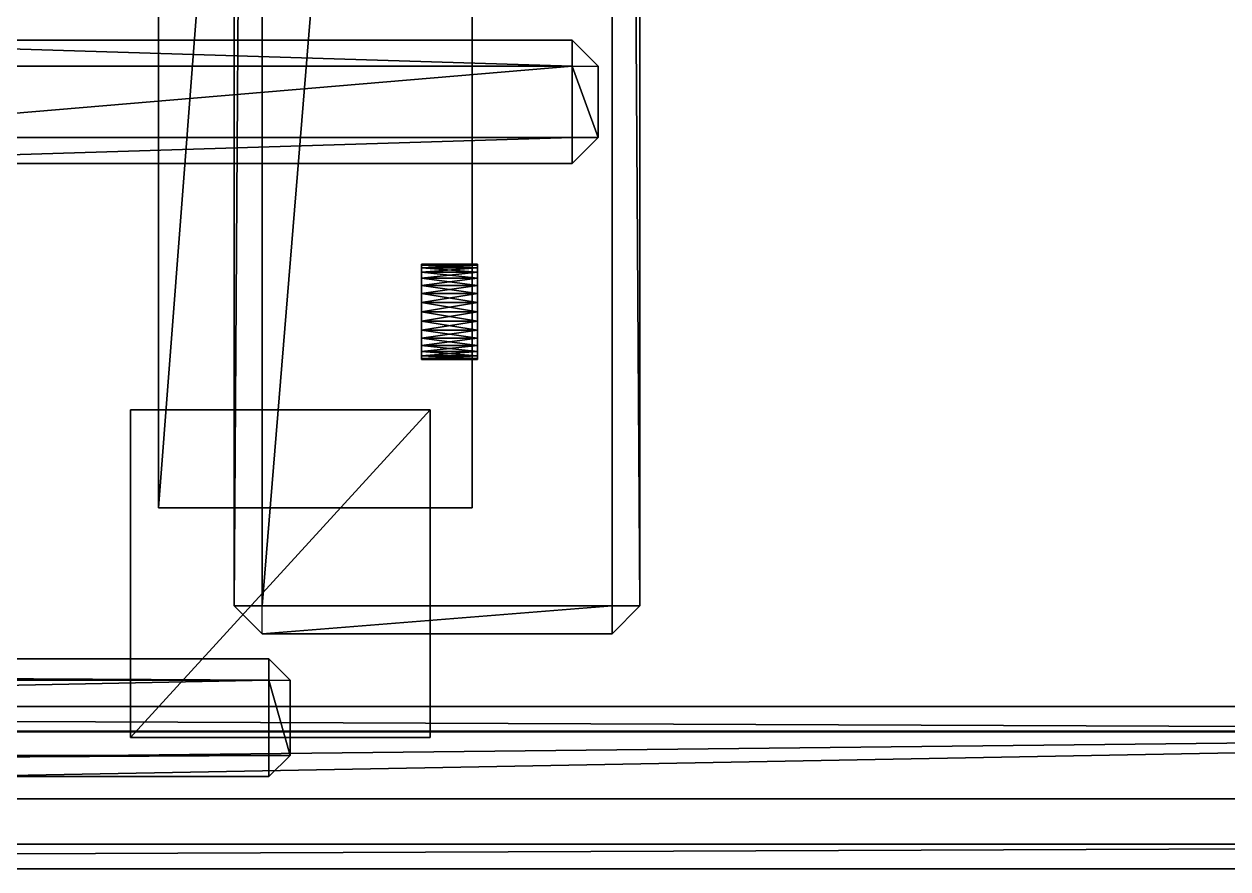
# Model space of a CAD drawing. Header units: millimetres. Extents: x -18 to 4450, y -985 to 970.
# Drawn here: x 3590 to 4020, y -859 to -557.2 of the extents above; entities that cross this region are included whole.
import ezdxf

# ---------------------------------------------------------------- set-up
doc = ezdxf.new("R2010")
doc.units = ezdxf.units.MM
for name, color, linetype in [('body__left_rear_tub_top_flange', 50, 'CONTINUOUS'), ('body__rear_bumper_face_bolt_1', 9, 'CONTINUOUS'), ('chassis__left_rear_bumper_stay_outer_plate', 251, 'CONTINUOUS'), ('chassis__left_rear_bumper_swept_return', 250, 'CONTINUOUS'), ('chassis__rear_bumper', 250, 'CONTINUOUS'), ('chassis__rear_bumper_swept_main_face', 250, 'CONTINUOUS'), ('hard_top__left_hardtop_to_tub_join_shadow', 250, 'CONTINUOUS'), ('hard_top__roof_left_gutter', 7, 'CONTINUOUS')]:
    doc.layers.add(name, color=color, linetype=linetype)

msp = doc.modelspace()

# ---------------------------------------------------------------- linework, layer by layer
at = {"layer": 'body__left_rear_tub_top_flange'}
for points in [[(2332.560062, -783.999979, 1242.560029), (2332.560062, -783.999979, 1263.440013), (3677.439928, -783.999979, 1263.440013)], [(2332.560062, -783.999979, 1242.560029), (3677.439928, -783.999979, 1263.440013), (3677.439928, -783.999979, 1242.560029)], [(2332.560062, -783.999979, 1242.560029), (2332.560062, -791.559994, 1235.000014), (3677.439928, -791.559994, 1235.000014)], [(2332.560062, -783.999979, 1242.560029), (3677.439928, -791.559994, 1235.000014), (3677.439928, -783.999979, 1242.560029)], [(2332.560062, -783.999979, 1263.440013), (2332.560062, -791.559994, 1271.000028), (3677.439928, -791.559994, 1271.000028)], [(2332.560062, -783.999979, 1263.440013), (3677.439928, -791.559994, 1271.000028), (3677.439928, -783.999979, 1263.440013)], [(3684.999943, -791.559994, 1242.560029), (3677.439928, -783.999979, 1242.560029), (3677.439928, -783.999979, 1263.440013)], [(3684.999943, -791.559994, 1242.560029), (3677.439928, -783.999979, 1263.440013), (3684.999943, -791.559994, 1263.440013)], [(3684.999943, -791.559994, 1242.560029), (3677.439928, -783.999979, 1242.560029), (3677.439928, -791.559994, 1235.000014)], [(3684.999943, -791.559994, 1263.440013), (3677.439928, -783.999979, 1263.440013), (3677.439928, -791.559994, 1271.000028)], [(2332.560062, -818.44002, 1271.000028), (3677.439928, -818.44002, 1271.000028), (3677.439928, -791.559994, 1271.000028)], [(2332.560062, -818.44002, 1271.000028), (3677.439928, -791.559994, 1271.000028), (2332.560062, -791.559994, 1271.000028)], [(2332.560062, -818.44002, 1235.000014), (2332.560062, -791.559994, 1235.000014), (3677.439928, -791.559994, 1235.000014)], [(2332.560062, -818.44002, 1235.000014), (3677.439928, -791.559994, 1235.000014), (3677.439928, -818.44002, 1235.000014)], [(3684.999943, -818.44002, 1242.560029), (3677.439928, -818.44002, 1235.000014), (3677.439928, -791.559994, 1235.000014)], [(3684.999943, -818.44002, 1242.560029), (3677.439928, -791.559994, 1235.000014), (3684.999943, -791.559994, 1242.560029)], [(3684.999943, -818.44002, 1263.440013), (3677.439928, -818.44002, 1271.000028), (3677.439928, -791.559994, 1271.000028)], [(3684.999943, -818.44002, 1263.440013), (3677.439928, -791.559994, 1271.000028), (3684.999943, -791.559994, 1263.440013)], [(3684.999943, -818.44002, 1242.560029), (3684.999943, -791.559994, 1242.560029), (3684.999943, -791.559994, 1263.440013)], [(3684.999943, -818.44002, 1242.560029), (3684.999943, -791.559994, 1263.440013), (3684.999943, -818.44002, 1263.440013)], [(2332.560062, -825.999975, 1242.560029), (2332.560062, -818.44002, 1235.000014), (3677.439928, -818.44002, 1235.000014)], [(2332.560062, -825.999975, 1242.560029), (3677.439928, -818.44002, 1235.000014), (3677.439928, -825.999975, 1242.560029)], [(2332.560062, -825.999975, 1263.440013), (2332.560062, -818.44002, 1271.000028), (3677.439928, -818.44002, 1271.000028)], [(2332.560062, -825.999975, 1263.440013), (3677.439928, -818.44002, 1271.000028), (3677.439928, -825.999975, 1263.440013)], [(3684.999943, -818.44002, 1242.560029), (3677.439928, -825.999975, 1242.560029), (3677.439928, -825.999975, 1263.440013)], [(3684.999943, -818.44002, 1242.560029), (3677.439928, -825.999975, 1263.440013), (3684.999943, -818.44002, 1263.440013)], [(3684.999943, -818.44002, 1242.560029), (3677.439928, -825.999975, 1242.560029), (3677.439928, -818.44002, 1235.000014)], [(3684.999943, -818.44002, 1263.440013), (3677.439928, -825.999975, 1263.440013), (3677.439928, -818.44002, 1271.000028)], [(2332.560062, -825.999975, 1242.560029), (3677.439928, -825.999975, 1242.560029), (3677.439928, -825.999975, 1263.440013)], [(2332.560062, -825.999975, 1242.560029), (3677.439928, -825.999975, 1263.440013), (2332.560062, -825.999975, 1263.440013)]]:
    msp.add_3dface(points, dxfattribs=at)
at = {"layer": 'body__rear_bumper_face_bolt_1'}
for points in [[(3732.000113, -643.000007, 558.000028), (3752.000093, -643.000007, 558.000028), (3752.000093, -643.32664, 561.31655)], [(3732.000113, -643.000007, 558.000028), (3752.000093, -643.32664, 561.31655), (3732.000113, -643.32664, 561.31655)], [(3732.000113, -660.000026, 558.000028), (3732.000113, -643.32664, 561.31655), (3732.000113, -643.000007, 558.000028)], [(3732.000113, -643.32664, 554.683447), (3752.000093, -643.32664, 554.683447), (3752.000093, -643.000007, 558.000028)], [(3732.000113, -643.32664, 554.683447), (3752.000093, -643.000007, 558.000028), (3732.000113, -643.000007, 558.000028)], [(3732.000113, -660.000026, 558.000028), (3732.000113, -643.000007, 558.000028), (3732.000113, -643.32664, 554.683447)], [(3732.000113, -643.32664, 561.31655), (3752.000093, -643.32664, 561.31655), (3752.000093, -644.294024, 564.505637)], [(3732.000113, -643.32664, 561.31655), (3752.000093, -644.294024, 564.505637), (3732.000113, -644.294024, 564.505637)], [(3732.000113, -660.000026, 558.000028), (3732.000113, -644.294024, 564.505637), (3732.000113, -643.32664, 561.31655)], [(3732.000113, -644.294024, 551.49436), (3752.000093, -644.294024, 551.49436), (3752.000093, -643.32664, 554.683447)], [(3732.000113, -644.294024, 551.49436), (3752.000093, -643.32664, 554.683447), (3732.000113, -643.32664, 554.683447)], [(3732.000113, -660.000026, 558.000028), (3732.000113, -643.32664, 554.683447), (3732.000113, -644.294024, 551.49436)], [(3732.000113, -644.294024, 564.505637), (3752.000093, -644.294024, 564.505637), (3752.000093, -645.865023, 567.444682)], [(3732.000113, -644.294024, 564.505637), (3752.000093, -645.865023, 567.444682), (3732.000113, -645.865023, 567.444682)], [(3732.000113, -660.000026, 558.000028), (3732.000113, -645.865023, 567.444682), (3732.000113, -644.294024, 564.505637)], [(3732.000113, -645.865023, 548.555315), (3752.000093, -645.865023, 548.555315), (3752.000093, -644.294024, 551.49436)], [(3732.000113, -645.865023, 548.555315), (3752.000093, -644.294024, 551.49436), (3732.000113, -644.294024, 551.49436)], [(3732.000113, -660.000026, 558.000028), (3732.000113, -644.294024, 551.49436), (3732.000113, -645.865023, 548.555315)], [(3752.000093, -660.000026, 558.000028), (3752.000093, -643.000007, 558.000028), (3752.000093, -643.32664, 561.31655)], [(3752.000093, -660.000026, 558.000028), (3752.000093, -643.32664, 554.683447), (3752.000093, -643.000007, 558.000028)], [(3752.000093, -660.000026, 558.000028), (3752.000093, -643.32664, 561.31655), (3752.000093, -644.294024, 564.505637)], [(3752.000093, -660.000026, 558.000028), (3752.000093, -644.294024, 551.49436), (3752.000093, -643.32664, 554.683447)], [(3752.000093, -660.000026, 558.000028), (3752.000093, -644.294024, 564.505637), (3752.000093, -645.865023, 567.444682)], [(3752.000093, -660.000026, 558.000028), (3752.000093, -645.865023, 548.555315), (3752.000093, -644.294024, 551.49436)], [(3732.000113, -645.865023, 567.444682), (3752.000093, -645.865023, 567.444682), (3752.000093, -647.9792, 570.020795)], [(3732.000113, -645.865023, 567.444682), (3752.000093, -647.9792, 570.020795), (3732.000113, -647.9792, 570.020795)], [(3732.000113, -660.000026, 558.000028), (3732.000113, -647.9792, 570.020795), (3732.000113, -645.865023, 567.444682)], [(3732.000113, -647.9792, 545.979202), (3752.000093, -647.9792, 545.979202), (3752.000093, -645.865023, 548.555315)], [(3732.000113, -647.9792, 545.979202), (3752.000093, -645.865023, 548.555315), (3732.000113, -645.865023, 548.555315)], [(3732.000113, -660.000026, 558.000028), (3732.000113, -645.865023, 548.555315), (3732.000113, -647.9792, 545.979202)], [(3732.000113, -647.9792, 570.020795), (3752.000093, -647.9792, 570.020795), (3752.000093, -650.555313, 572.134972)], [(3732.000113, -647.9792, 570.020795), (3752.000093, -650.555313, 572.134972), (3732.000113, -650.555313, 572.134972)], [(3732.000113, -660.000026, 558.000028), (3732.000113, -650.555313, 572.134972), (3732.000113, -647.9792, 570.020795)], [(3732.000113, -650.555313, 543.865025), (3752.000093, -650.555313, 543.865025), (3752.000093, -647.9792, 545.979202)], [(3732.000113, -650.555313, 543.865025), (3752.000093, -647.9792, 545.979202), (3732.000113, -647.9792, 545.979202)], [(3732.000113, -660.000026, 558.000028), (3732.000113, -647.9792, 545.979202), (3732.000113, -650.555313, 543.865025)], [(3752.000093, -660.000026, 558.000028), (3752.000093, -645.865023, 567.444682), (3752.000093, -647.9792, 570.020795)], [(3752.000093, -660.000026, 558.000028), (3752.000093, -647.9792, 545.979202), (3752.000093, -645.865023, 548.555315)], [(3752.000093, -660.000026, 558.000028), (3752.000093, -647.9792, 570.020795), (3752.000093, -650.555313, 572.134972)], [(3752.000093, -660.000026, 558.000028), (3752.000093, -650.555313, 543.865025), (3752.000093, -647.9792, 545.979202)], [(3732.000113, -650.555313, 572.134972), (3752.000093, -650.555313, 572.134972), (3752.000093, -653.494358, 573.705971)], [(3732.000113, -650.555313, 572.134972), (3752.000093, -653.494358, 573.705971), (3732.000113, -653.494358, 573.705971)], [(3732.000113, -660.000026, 558.000028), (3732.000113, -653.494358, 573.705971), (3732.000113, -650.555313, 572.134972)], [(3732.000113, -653.494358, 542.294025), (3752.000093, -653.494358, 542.294025), (3752.000093, -650.555313, 543.865025)], [(3732.000113, -653.494358, 542.294025), (3752.000093, -650.555313, 543.865025), (3732.000113, -650.555313, 543.865025)], [(3732.000113, -660.000026, 558.000028), (3732.000113, -650.555313, 543.865025), (3732.000113, -653.494358, 542.294025)], [(3732.000113, -653.494358, 573.705971), (3752.000093, -653.494358, 573.705971), (3752.000093, -656.683445, 574.673355)], [(3732.000113, -653.494358, 573.705971), (3752.000093, -656.683445, 574.673355), (3732.000113, -656.683445, 574.673355)], [(3732.000113, -660.000026, 558.000028), (3732.000113, -656.683445, 574.673355), (3732.000113, -653.494358, 573.705971)], [(3732.000113, -656.683445, 541.326642), (3752.000093, -656.683445, 541.326642), (3752.000093, -653.494358, 542.294025)], [(3732.000113, -656.683445, 541.326642), (3752.000093, -653.494358, 542.294025), (3732.000113, -653.494358, 542.294025)], [(3732.000113, -660.000026, 558.000028), (3732.000113, -653.494358, 542.294025), (3732.000113, -656.683445, 541.326642)], [(3752.000093, -660.000026, 558.000028), (3752.000093, -650.555313, 572.134972), (3752.000093, -653.494358, 573.705971)], [(3752.000093, -660.000026, 558.000028), (3752.000093, -653.494358, 542.294025), (3752.000093, -650.555313, 543.865025)], [(3752.000093, -660.000026, 558.000028), (3752.000093, -653.494358, 573.705971), (3752.000093, -656.683445, 574.673355)], [(3752.000093, -660.000026, 558.000028), (3752.000093, -656.683445, 541.326642), (3752.000093, -653.494358, 542.294025)], [(3732.000113, -656.683445, 574.673355), (3752.000093, -656.683445, 574.673355), (3752.000093, -660.000026, 574.999988)], [(3732.000113, -656.683445, 574.673355), (3752.000093, -660.000026, 574.999988), (3732.000113, -660.000026, 574.999988)], [(3732.000113, -660.000026, 558.000028), (3732.000113, -660.000026, 574.999988), (3732.000113, -656.683445, 574.673355)], [(3732.000113, -660.000026, 541.000009), (3752.000093, -660.000026, 541.000009), (3752.000093, -656.683445, 541.326642)], [(3732.000113, -660.000026, 541.000009), (3752.000093, -656.683445, 541.326642), (3732.000113, -656.683445, 541.326642)], [(3732.000113, -660.000026, 558.000028), (3732.000113, -656.683445, 541.326642), (3732.000113, -660.000026, 541.000009)], [(3752.000093, -660.000026, 558.000028), (3752.000093, -656.683445, 574.673355), (3752.000093, -660.000026, 574.999988)], [(3752.000093, -660.000026, 558.000028), (3752.000093, -660.000026, 541.000009), (3752.000093, -656.683445, 541.326642)], [(3732.000113, -660.000026, 574.999988), (3752.000093, -660.000026, 574.999988), (3752.000093, -663.316548, 574.673355)], [(3732.000113, -660.000026, 574.999988), (3752.000093, -663.316548, 574.673355), (3732.000113, -663.316548, 574.673355)], [(3732.000113, -660.000026, 558.000028), (3732.000113, -663.316548, 574.673355), (3732.000113, -660.000026, 574.999988)], [(3732.000113, -660.000026, 558.000028), (3732.000113, -666.505635, 573.705971), (3732.000113, -663.316548, 574.673355)], [(3732.000113, -660.000026, 558.000028), (3732.000113, -669.44468, 572.134972), (3732.000113, -666.505635, 573.705971)], [(3732.000113, -660.000026, 558.000028), (3732.000113, -672.020793, 570.020795), (3732.000113, -669.44468, 572.134972)], [(3732.000113, -660.000026, 558.000028), (3732.000113, -674.13497, 567.444682), (3732.000113, -672.020793, 570.020795)], [(3732.000113, -660.000026, 558.000028), (3732.000113, -675.705969, 564.505637), (3732.000113, -674.13497, 567.444682)], [(3732.000113, -660.000026, 558.000028), (3732.000113, -676.673353, 561.31655), (3732.000113, -675.705969, 564.505637)], [(3732.000113, -660.000026, 558.000028), (3732.000113, -676.999986, 558.000028), (3732.000113, -676.673353, 561.31655)], [(3732.000113, -660.000026, 558.000028), (3732.000113, -676.673353, 554.683447), (3732.000113, -676.999986, 558.000028)], [(3732.000113, -660.000026, 558.000028), (3732.000113, -675.705969, 551.49436), (3732.000113, -676.673353, 554.683447)], [(3732.000113, -660.000026, 558.000028), (3732.000113, -674.13497, 548.555315), (3732.000113, -675.705969, 551.49436)], [(3732.000113, -660.000026, 558.000028), (3732.000113, -672.020793, 545.979202), (3732.000113, -674.13497, 548.555315)], [(3732.000113, -660.000026, 558.000028), (3732.000113, -669.44468, 543.865025), (3732.000113, -672.020793, 545.979202)], [(3732.000113, -660.000026, 558.000028), (3732.000113, -666.505635, 542.294025), (3732.000113, -669.44468, 543.865025)], [(3732.000113, -660.000026, 558.000028), (3732.000113, -663.316548, 541.326642), (3732.000113, -666.505635, 542.294025)], [(3732.000113, -663.316548, 541.326642), (3752.000093, -663.316548, 541.326642), (3752.000093, -660.000026, 541.000009)], [(3732.000113, -663.316548, 541.326642), (3752.000093, -660.000026, 541.000009), (3732.000113, -660.000026, 541.000009)], [(3732.000113, -660.000026, 558.000028), (3732.000113, -660.000026, 541.000009), (3732.000113, -663.316548, 541.326642)], [(3752.000093, -660.000026, 558.000028), (3752.000093, -660.000026, 574.999988), (3752.000093, -663.316548, 574.673355)], [(3752.000093, -660.000026, 558.000028), (3752.000093, -663.316548, 574.673355), (3752.000093, -666.505635, 573.705971)], [(3752.000093, -660.000026, 558.000028), (3752.000093, -666.505635, 573.705971), (3752.000093, -669.44468, 572.134972)], [(3752.000093, -660.000026, 558.000028), (3752.000093, -669.44468, 572.134972), (3752.000093, -672.020793, 570.020795)], [(3752.000093, -660.000026, 558.000028), (3752.000093, -672.020793, 570.020795), (3752.000093, -674.13497, 567.444682)], [(3752.000093, -660.000026, 558.000028), (3752.000093, -674.13497, 567.444682), (3752.000093, -675.705969, 564.505637)], [(3752.000093, -660.000026, 558.000028), (3752.000093, -675.705969, 564.505637), (3752.000093, -676.673353, 561.31655)], [(3752.000093, -660.000026, 558.000028), (3752.000093, -676.673353, 561.31655), (3752.000093, -676.999986, 558.000028)], [(3752.000093, -660.000026, 558.000028), (3752.000093, -676.999986, 558.000028), (3752.000093, -676.673353, 554.683447)], [(3752.000093, -660.000026, 558.000028), (3752.000093, -676.673353, 554.683447), (3752.000093, -675.705969, 551.49436)], [(3752.000093, -660.000026, 558.000028), (3752.000093, -675.705969, 551.49436), (3752.000093, -674.13497, 548.555315)], [(3752.000093, -660.000026, 558.000028), (3752.000093, -674.13497, 548.555315), (3752.000093, -672.020793, 545.979202)], [(3752.000093, -660.000026, 558.000028), (3752.000093, -672.020793, 545.979202), (3752.000093, -669.44468, 543.865025)], [(3752.000093, -660.000026, 558.000028), (3752.000093, -669.44468, 543.865025), (3752.000093, -666.505635, 542.294025)], [(3752.000093, -660.000026, 558.000028), (3752.000093, -666.505635, 542.294025), (3752.000093, -663.316548, 541.326642)], [(3752.000093, -660.000026, 558.000028), (3752.000093, -663.316548, 541.326642), (3752.000093, -660.000026, 541.000009)], [(3732.000113, -663.316548, 574.673355), (3752.000093, -663.316548, 574.673355), (3752.000093, -666.505635, 573.705971)], [(3732.000113, -663.316548, 574.673355), (3752.000093, -666.505635, 573.705971), (3732.000113, -666.505635, 573.705971)], [(3732.000113, -666.505635, 542.294025), (3752.000093, -666.505635, 542.294025), (3752.000093, -663.316548, 541.326642)], [(3732.000113, -666.505635, 542.294025), (3752.000093, -663.316548, 541.326642), (3732.000113, -663.316548, 541.326642)], [(3732.000113, -666.505635, 573.705971), (3752.000093, -666.505635, 573.705971), (3752.000093, -669.44468, 572.134972)], [(3732.000113, -666.505635, 573.705971), (3752.000093, -669.44468, 572.134972), (3732.000113, -669.44468, 572.134972)], [(3732.000113, -669.44468, 543.865025), (3752.000093, -669.44468, 543.865025), (3752.000093, -666.505635, 542.294025)], [(3732.000113, -669.44468, 543.865025), (3752.000093, -666.505635, 542.294025), (3732.000113, -666.505635, 542.294025)], [(3732.000113, -669.44468, 572.134972), (3752.000093, -669.44468, 572.134972), (3752.000093, -672.020793, 570.020795)], [(3732.000113, -669.44468, 572.134972), (3752.000093, -672.020793, 570.020795), (3732.000113, -672.020793, 570.020795)], [(3732.000113, -672.020793, 545.979202), (3752.000093, -672.020793, 545.979202), (3752.000093, -669.44468, 543.865025)], [(3732.000113, -672.020793, 545.979202), (3752.000093, -669.44468, 543.865025), (3732.000113, -669.44468, 543.865025)], [(3732.000113, -672.020793, 570.020795), (3752.000093, -672.020793, 570.020795), (3752.000093, -674.13497, 567.444682)], [(3732.000113, -672.020793, 570.020795), (3752.000093, -674.13497, 567.444682), (3732.000113, -674.13497, 567.444682)], [(3732.000113, -674.13497, 548.555315), (3752.000093, -674.13497, 548.555315), (3752.000093, -672.020793, 545.979202)], [(3732.000113, -674.13497, 548.555315), (3752.000093, -672.020793, 545.979202), (3732.000113, -672.020793, 545.979202)], [(3732.000113, -674.13497, 567.444682), (3752.000093, -674.13497, 567.444682), (3752.000093, -675.705969, 564.505637)], [(3732.000113, -674.13497, 567.444682), (3752.000093, -675.705969, 564.505637), (3732.000113, -675.705969, 564.505637)], [(3732.000113, -675.705969, 551.49436), (3752.000093, -675.705969, 551.49436), (3752.000093, -674.13497, 548.555315)], [(3732.000113, -675.705969, 551.49436), (3752.000093, -674.13497, 548.555315), (3732.000113, -674.13497, 548.555315)], [(3732.000113, -675.705969, 564.505637), (3752.000093, -675.705969, 564.505637), (3752.000093, -676.673353, 561.31655)], [(3732.000113, -675.705969, 564.505637), (3752.000093, -676.673353, 561.31655), (3732.000113, -676.673353, 561.31655)], [(3732.000113, -676.673353, 554.683447), (3752.000093, -676.673353, 554.683447), (3752.000093, -675.705969, 551.49436)], [(3732.000113, -676.673353, 554.683447), (3752.000093, -675.705969, 551.49436), (3732.000113, -675.705969, 551.49436)], [(3732.000113, -676.673353, 561.31655), (3752.000093, -676.673353, 561.31655), (3752.000093, -676.999986, 558.000028)], [(3732.000113, -676.673353, 561.31655), (3752.000093, -676.999986, 558.000028), (3732.000113, -676.999986, 558.000028)], [(3732.000113, -676.999986, 558.000028), (3752.000093, -676.999986, 558.000028), (3752.000093, -676.673353, 554.683447)], [(3732.000113, -676.999986, 558.000028), (3752.000093, -676.673353, 554.683447), (3732.000113, -676.673353, 554.683447)]]:
    msp.add_3dface(points, dxfattribs=at)
at = {"layer": 'chassis__left_rear_bumper_stay_outer_plate'}
for points in [[(3484.240055, -563.000023, 514.240026), (3484.240055, -563.000023, 583.760023), (3785.759926, -563.000023, 583.760023)], [(3484.240055, -563.000023, 514.240026), (3785.759926, -563.000023, 583.760023), (3785.759926, -563.000023, 514.240026)], [(3484.240055, -563.000023, 514.240026), (3484.240055, -572.239995, 504.999995), (3785.759926, -572.239995, 504.999995)], [(3484.240055, -563.000023, 514.240026), (3785.759926, -572.239995, 504.999995), (3785.759926, -563.000023, 514.240026)], [(3484.240055, -563.000023, 583.760023), (3484.240055, -572.239995, 592.999995), (3785.759926, -572.239995, 592.999995)], [(3484.240055, -563.000023, 583.760023), (3785.759926, -572.239995, 592.999995), (3785.759926, -563.000023, 583.760023)], [(3795.000076, -572.239995, 514.240026), (3785.759926, -563.000023, 514.240026), (3785.759926, -563.000023, 583.760023)], [(3795.000076, -572.239995, 514.240026), (3785.759926, -563.000023, 583.760023), (3795.000076, -572.239995, 583.760023)], [(3795.000076, -572.239995, 514.240026), (3785.759926, -563.000023, 514.240026), (3785.759926, -572.239995, 504.999995)], [(3795.000076, -572.239995, 583.760023), (3785.759926, -563.000023, 583.760023), (3785.759926, -572.239995, 592.999995)], [(3484.240055, -597.760022, 592.999995), (3785.759926, -597.760022, 592.999995), (3785.759926, -572.239995, 592.999995)], [(3484.240055, -597.760022, 592.999995), (3785.759926, -572.239995, 592.999995), (3484.240055, -572.239995, 592.999995)], [(3484.240055, -597.760022, 504.999995), (3484.240055, -572.239995, 504.999995), (3785.759926, -572.239995, 504.999995)], [(3484.240055, -597.760022, 504.999995), (3785.759926, -572.239995, 504.999995), (3785.759926, -597.760022, 504.999995)], [(3795.000076, -597.760022, 514.240026), (3785.759926, -597.760022, 504.999995), (3785.759926, -572.239995, 504.999995)], [(3795.000076, -597.760022, 514.240026), (3785.759926, -572.239995, 504.999995), (3795.000076, -572.239995, 514.240026)], [(3795.000076, -597.760022, 583.760023), (3785.759926, -597.760022, 592.999995), (3785.759926, -572.239995, 592.999995)], [(3795.000076, -597.760022, 583.760023), (3785.759926, -572.239995, 592.999995), (3795.000076, -572.239995, 583.760023)], [(3795.000076, -597.760022, 514.240026), (3795.000076, -572.239995, 514.240026), (3795.000076, -572.239995, 583.760023)], [(3795.000076, -597.760022, 514.240026), (3795.000076, -572.239995, 583.760023), (3795.000076, -597.760022, 583.760023)], [(3484.240055, -606.999993, 514.240026), (3484.240055, -597.760022, 504.999995), (3785.759926, -597.760022, 504.999995)], [(3484.240055, -606.999993, 514.240026), (3785.759926, -597.760022, 504.999995), (3785.759926, -606.999993, 514.240026)], [(3484.240055, -606.999993, 583.760023), (3484.240055, -597.760022, 592.999995), (3785.759926, -597.760022, 592.999995)], [(3484.240055, -606.999993, 583.760023), (3785.759926, -597.760022, 592.999995), (3785.759926, -606.999993, 583.760023)], [(3795.000076, -597.760022, 514.240026), (3785.759926, -606.999993, 514.240026), (3785.759926, -606.999993, 583.760023)], [(3795.000076, -597.760022, 514.240026), (3785.759926, -606.999993, 583.760023), (3795.000076, -597.760022, 583.760023)], [(3795.000076, -597.760022, 514.240026), (3785.759926, -606.999993, 514.240026), (3785.759926, -597.760022, 504.999995)], [(3795.000076, -597.760022, 583.760023), (3785.759926, -606.999993, 583.760023), (3785.759926, -597.760022, 592.999995)], [(3484.240055, -606.999993, 514.240026), (3785.759926, -606.999993, 514.240026), (3785.759926, -606.999993, 583.760023)], [(3484.240055, -606.999993, 514.240026), (3785.759926, -606.999993, 583.760023), (3484.240055, -606.999993, 583.760023)]]:
    msp.add_3dface(points, dxfattribs=at)
at = {"layer": 'chassis__left_rear_bumper_swept_return'}
for points in [[(3628.000021, -811.999977, 501.999974), (3628.000021, -694.999993, 501.999974), (3734.999895, -694.999993, 540.000021)], [(3628.000021, -811.999977, 501.999974), (3734.999895, -694.999993, 540.000021), (3734.999895, -811.999977, 540.000021)], [(3628.000021, -811.999977, 603.999972), (3734.999895, -811.999977, 611.999989), (3734.999895, -694.999993, 611.999989)], [(3628.000021, -811.999977, 603.999972), (3734.999895, -694.999993, 611.999989), (3628.000021, -694.999993, 603.999972)], [(3628.000021, -811.999977, 501.999974), (3628.000021, -811.999977, 603.999972), (3628.000021, -694.999993, 603.999972)], [(3628.000021, -811.999977, 501.999974), (3628.000021, -694.999993, 603.999972), (3628.000021, -694.999993, 501.999974)], [(3628.000021, -694.999993, 501.999974), (3628.000021, -694.999993, 603.999972), (3734.999895, -694.999993, 611.999989)], [(3628.000021, -694.999993, 501.999974), (3734.999895, -694.999993, 611.999989), (3734.999895, -694.999993, 540.000021)], [(3734.999895, -694.999993, 540.000021), (3734.999895, -694.999993, 611.999989), (3734.999895, -811.999977, 611.999989)], [(3734.999895, -694.999993, 540.000021), (3734.999895, -811.999977, 611.999989), (3734.999895, -811.999977, 540.000021)], [(3734.999895, -811.999977, 540.000021), (3734.999895, -811.999977, 611.999989), (3628.000021, -811.999977, 603.999972)], [(3734.999895, -811.999977, 540.000021), (3628.000021, -811.999977, 603.999972), (3628.000021, -811.999977, 501.999974)]]:
    msp.add_3dface(points, dxfattribs=at)
at = {"layer": 'chassis__rear_bumper'}
for points in [[(3664.999962, -764.999986, 540.000021), (3664.999962, -764.999986, 629.999995), (3664.999962, 764.999986, 629.999995)], [(3664.999962, -764.999986, 540.000021), (3664.999962, 764.999986, 629.999995), (3664.999962, 764.999986, 540.000021)], [(3664.999962, -764.999986, 540.000021), (3674.999952, -764.999986, 529.999971), (3674.999952, 764.999986, 529.999971)], [(3664.999962, -764.999986, 540.000021), (3674.999952, 764.999986, 529.999971), (3664.999962, 764.999986, 540.000021)], [(3664.999962, -764.999986, 629.999995), (3674.999952, -764.999986, 639.999986), (3674.999952, 764.999986, 639.999986)], [(3664.999962, -764.999986, 629.999995), (3674.999952, 764.999986, 639.999986), (3664.999962, 764.999986, 629.999995)], [(3674.999952, -764.999986, 639.999986), (3799.999952, -764.999986, 639.999986), (3799.999952, 764.999986, 639.999986)], [(3674.999952, -764.999986, 639.999986), (3799.999952, 764.999986, 639.999986), (3674.999952, 764.999986, 639.999986)], [(3674.999952, -764.999986, 529.999971), (3674.999952, 764.999986, 529.999971), (3799.999952, 764.999986, 529.999971)], [(3674.999952, -764.999986, 529.999971), (3799.999952, 764.999986, 529.999971), (3799.999952, -764.999986, 529.999971)], [(3809.999943, -764.999986, 540.000021), (3799.999952, -764.999986, 529.999971), (3799.999952, 764.999986, 529.999971)], [(3809.999943, -764.999986, 540.000021), (3799.999952, 764.999986, 529.999971), (3809.999943, 764.999986, 540.000021)], [(3809.999943, -764.999986, 629.999995), (3799.999952, -764.999986, 639.999986), (3799.999952, 764.999986, 639.999986)], [(3809.999943, -764.999986, 629.999995), (3799.999952, 764.999986, 639.999986), (3809.999943, 764.999986, 629.999995)], [(3809.999943, -764.999986, 540.000021), (3809.999943, 764.999986, 540.000021), (3809.999943, 764.999986, 629.999995)], [(3809.999943, -764.999986, 540.000021), (3809.999943, 764.999986, 629.999995), (3809.999943, -764.999986, 629.999995)], [(3664.999962, -764.999986, 540.000021), (3674.999952, -774.999976, 540.000021), (3674.999952, -774.999976, 629.999995)], [(3664.999962, -764.999986, 540.000021), (3674.999952, -774.999976, 629.999995), (3664.999962, -764.999986, 629.999995)], [(3664.999962, -764.999986, 540.000021), (3674.999952, -774.999976, 540.000021), (3674.999952, -764.999986, 529.999971)], [(3664.999962, -764.999986, 629.999995), (3674.999952, -774.999976, 629.999995), (3674.999952, -764.999986, 639.999986)], [(3674.999952, -774.999976, 540.000021), (3674.999952, -764.999986, 529.999971), (3799.999952, -764.999986, 529.999971)], [(3674.999952, -774.999976, 540.000021), (3799.999952, -764.999986, 529.999971), (3799.999952, -774.999976, 540.000021)], [(3674.999952, -774.999976, 629.999995), (3674.999952, -764.999986, 639.999986), (3799.999952, -764.999986, 639.999986)], [(3674.999952, -774.999976, 629.999995), (3799.999952, -764.999986, 639.999986), (3799.999952, -774.999976, 629.999995)], [(3809.999943, -764.999986, 540.000021), (3799.999952, -774.999976, 540.000021), (3799.999952, -774.999976, 629.999995)], [(3809.999943, -764.999986, 540.000021), (3799.999952, -774.999976, 629.999995), (3809.999943, -764.999986, 629.999995)], [(3809.999943, -764.999986, 540.000021), (3799.999952, -774.999976, 540.000021), (3799.999952, -764.999986, 529.999971)], [(3809.999943, -764.999986, 629.999995), (3799.999952, -774.999976, 629.999995), (3799.999952, -764.999986, 639.999986)], [(3674.999952, -774.999976, 540.000021), (3799.999952, -774.999976, 540.000021), (3799.999952, -774.999976, 629.999995)], [(3674.999952, -774.999976, 540.000021), (3799.999952, -774.999976, 629.999995), (3674.999952, -774.999976, 629.999995)]]:
    msp.add_3dface(points, dxfattribs=at)
at = {"layer": 'chassis__rear_bumper_swept_main_face'}
for points in [[(3638.000011, -730.000019, 492.000014), (3638.000011, 730.000019, 492.000014), (3750, 730.000019, 519.999981)], [(3638.000011, -730.000019, 492.000014), (3750, 730.000019, 519.999981), (3750, -730.000019, 519.999981)], [(3638.000011, -730.000019, 603.999972), (3750, -730.000019, 611.999989), (3750, 730.000019, 611.999989)], [(3638.000011, -730.000019, 603.999972), (3750, 730.000019, 611.999989), (3638.000011, 730.000019, 603.999972)], [(3638.000011, -730.000019, 492.000014), (3638.000011, -730.000019, 603.999972), (3638.000011, 730.000019, 603.999972)], [(3638.000011, -730.000019, 492.000014), (3638.000011, 730.000019, 603.999972), (3638.000011, 730.000019, 492.000014)], [(3750, 730.000019, 519.999981), (3750, 730.000019, 611.999989), (3750, -730.000019, 611.999989)], [(3750, 730.000019, 519.999981), (3750, -730.000019, 611.999989), (3750, -730.000019, 519.999981)], [(3750, -730.000019, 519.999981), (3750, -730.000019, 611.999989), (3638.000011, -730.000019, 603.999972)], [(3750, -730.000019, 519.999981), (3638.000011, -730.000019, 603.999972), (3638.000011, -730.000019, 492.000014)]]:
    msp.add_3dface(points, dxfattribs=at)
at = {"layer": 'hard_top__left_hardtop_to_tub_join_shadow'}
for points in [[(2200.000048, -810.000002, 1261.999965), (2200.000048, -810.000002, 1296.000004), (4389.999866, -810.000002, 1296.000004)], [(2200.000048, -810.000002, 1261.999965), (4389.999866, -810.000002, 1296.000004), (4389.999866, -810.000002, 1261.999965)], [(2200.000048, -833.999991, 1296.000004), (4389.999866, -833.999991, 1296.000004), (4389.999866, -810.000002, 1296.000004)], [(2200.000048, -833.999991, 1296.000004), (4389.999866, -810.000002, 1296.000004), (2200.000048, -810.000002, 1296.000004)], [(2200.000048, -833.999991, 1261.999965), (2200.000048, -810.000002, 1261.999965), (4389.999866, -810.000002, 1261.999965)], [(2200.000048, -833.999991, 1261.999965), (4389.999866, -810.000002, 1261.999965), (4389.999866, -833.999991, 1261.999965)], [(2200.000048, -833.999991, 1261.999965), (4389.999866, -833.999991, 1261.999965), (4389.999866, -833.999991, 1296.000004)], [(2200.000048, -833.999991, 1261.999965), (4389.999866, -833.999991, 1296.000004), (2200.000048, -833.999991, 1296.000004)]]:
    msp.add_3dface(points, dxfattribs=at)
at = {"layer": 'hard_top__roof_left_gutter'}
for points in [[(2258.820057, -800.999999, 1823.819995), (2258.820057, -800.999999, 1848.180056), (4441.180229, -800.999999, 1848.180056)], [(2258.820057, -800.999999, 1823.819995), (4441.180229, -800.999999, 1848.180056), (4441.180229, -800.999999, 1823.819995)], [(2258.820057, -800.999999, 1823.819995), (2258.820057, -809.819996, 1815.000057), (4441.180229, -809.819996, 1815.000057)], [(2258.820057, -800.999999, 1823.819995), (4441.180229, -809.819996, 1815.000057), (4441.180229, -800.999999, 1823.819995)], [(2258.820057, -800.999999, 1848.180056), (2258.820057, -809.819996, 1856.999993), (4441.180229, -809.819996, 1856.999993)], [(2258.820057, -800.999999, 1848.180056), (4441.180229, -809.819996, 1856.999993), (4441.180229, -800.999999, 1848.180056)], [(2258.820057, -850.17997, 1856.999993), (4441.180229, -850.17997, 1856.999993), (4441.180229, -809.819996, 1856.999993)], [(2258.820057, -850.17997, 1856.999993), (4441.180229, -809.819996, 1856.999993), (2258.820057, -809.819996, 1856.999993)], [(2258.820057, -850.17997, 1815.000057), (2258.820057, -809.819996, 1815.000057), (4441.180229, -809.819996, 1815.000057)], [(2258.820057, -850.17997, 1815.000057), (4441.180229, -809.819996, 1815.000057), (4441.180229, -850.17997, 1815.000057)], [(2258.820057, -859.000027, 1823.819995), (2258.820057, -850.17997, 1815.000057), (4441.180229, -850.17997, 1815.000057)], [(2258.820057, -859.000027, 1823.819995), (4441.180229, -850.17997, 1815.000057), (4441.180229, -859.000027, 1823.819995)], [(2258.820057, -859.000027, 1848.180056), (2258.820057, -850.17997, 1856.999993), (4441.180229, -850.17997, 1856.999993)], [(2258.820057, -859.000027, 1848.180056), (4441.180229, -850.17997, 1856.999993), (4441.180229, -859.000027, 1848.180056)], [(2258.820057, -859.000027, 1823.819995), (4441.180229, -859.000027, 1823.819995), (4441.180229, -859.000027, 1848.180056)], [(2258.820057, -859.000027, 1823.819995), (4441.180229, -859.000027, 1848.180056), (2258.820057, -859.000027, 1848.180056)]]:
    msp.add_3dface(points, dxfattribs=at)

doc.saveas('drawing.dxf')
